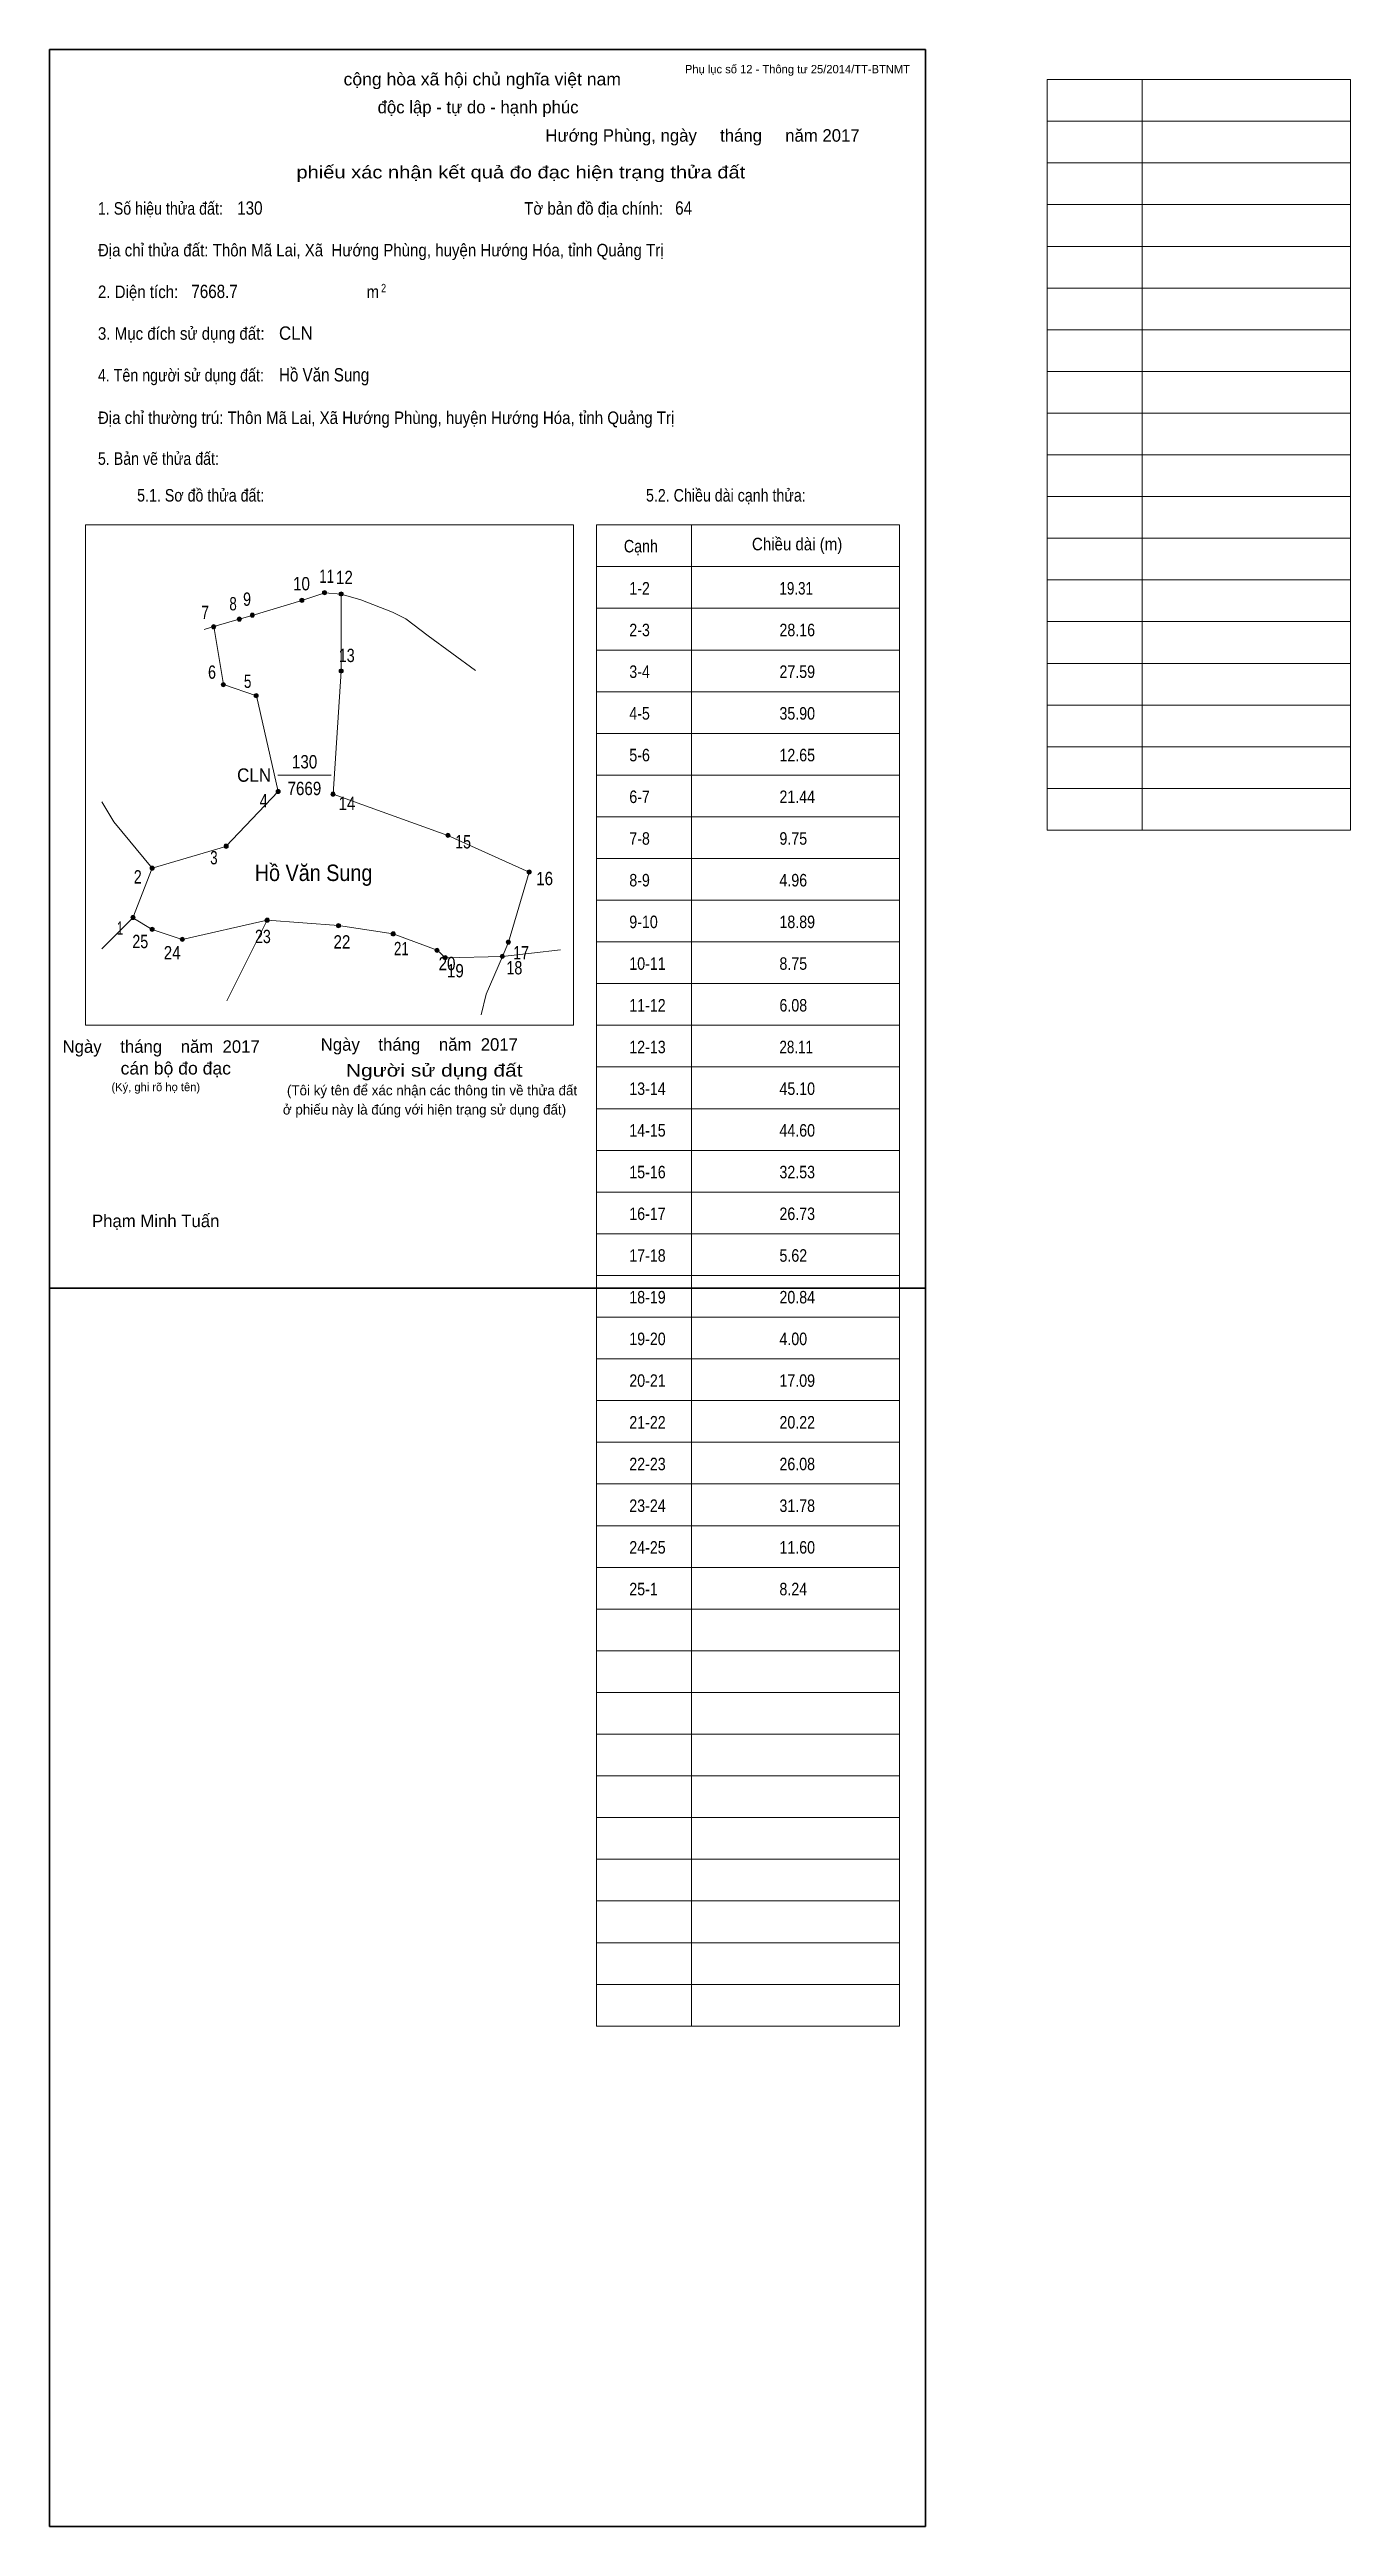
# Model space of a CAD drawing. Header units: centimetres. Extents: x 0 to 31.2, y -29.7 to 29.7.
import ezdxf
from ezdxf.enums import TextEntityAlignment as Align

# ---------------------------------------------------------------- set-up
doc = ezdxf.new("R2010")
doc.units = ezdxf.units.CM
doc.header["$LTSCALE"] = 0.12
for name, color, linetype in [('2', 7, 'Continuous'), ('30', 7, 'Continuous'), ('34', 7, 'Continuous')]:
    doc.layers.add(name, color=color, linetype=linetype)
for name, color, linetype, lineweight in [('32', 7, 'Continuous', 13), ('33', 7, 'Continuous', 13), ('6', 7, 'Continuous', 13), ('63', 7, 'Continuous', 13)]:
    doc.layers.add(name, color=color, linetype=linetype, lineweight=lineweight)

msp = doc.modelspace()

# ---------------------------------------------------------------- hatches: boundary and pattern name
at = {"layer": '32'}
for points in [[(6.6437, 16.6766, 1), (6.5437, 16.6766, 1)], [(7.0417, 16.6431, 1), (6.9417, 16.6431, 1)], [(4.5992, 16.0415, 1), (4.4992, 16.0415, 1)], [(4.9112, 16.1355, 1), (4.8112, 16.1355, 1)], [(6.0992, 16.4927, 1), (5.9992, 16.4927, 1)], [(3.9858, 15.8577, 1), (3.8858, 15.8577, 1)], [(4.2176, 14.4686, 1), (4.1176, 14.4686, 1)], [(7.0417, 14.797, 1), (6.9417, 14.797, 1)], [(5.0057, 14.2059, 1), (4.9057, 14.2059, 1)], [(5.5311, 11.9073, 1), (5.4311, 11.9073, 1)], [(6.8447, 11.8416, 1), (6.7447, 11.8416, 1)], [(9.603, 10.8564, 1), (9.503, 10.8564, 1)], [(2.5101, 10.0683, 1), (2.4101, 10.0683, 1)], [(4.2833, 10.5937, 1), (4.1833, 10.5937, 1)], [(11.5503, 9.977, 1), (11.4503, 9.977, 1)], [(2.0503, 8.8862, 1), (1.9503, 8.8862, 1)], [(2.5094, 8.5998, 1), (2.4094, 8.5998, 1)], [(3.2325, 8.3608, 1), (3.1325, 8.3608, 1)], [(5.2684, 8.8205, 1), (5.1684, 8.8205, 1)], [(6.976, 8.6891, 1), (6.876, 8.6891, 1)], [(8.2895, 8.4921, 1), (8.1895, 8.4921, 1)], [(11.0479, 8.2951, 1), (10.9479, 8.2951, 1)], [(9.3403, 8.0981, 1), (9.2403, 8.0981, 1)], [(9.5367, 7.9234, 1), (9.4367, 7.9234, 1)], [(10.9047, 7.9549, 1), (10.8047, 7.9549, 1)]]:
    msp.add_hatch(color=256, dxfattribs=at).paths.add_polyline_path(points)

# ---------------------------------------------------------------- linework, layer by layer
for centre in [(6.5937, 16.6766), (6.9917, 16.6431), (4.5492, 16.0415), (4.8612, 16.1355), (6.0492, 16.4927), (3.9358, 15.8577), (4.1676, 14.4686), (6.9917, 14.797), (4.9557, 14.2059), (5.4811, 11.9073), (6.7947, 11.8416), (9.553, 10.8564), (2.4601, 10.0683), (4.2333, 10.5937), (11.5003, 9.977), (2.0003, 8.8862), (2.4594, 8.5998), (3.1825, 8.3608), (5.2184, 8.8205), (6.926, 8.6891), (8.2395, 8.4921), (10.9979, 8.2951), (9.2903, 8.0981), (9.4867, 7.9234), (10.8547, 7.9549)]:
    msp.add_circle(centre, 0.05, dxfattribs=at)
at = {"layer": '33'}
msp.add_line((5.47, 12.3), (6.75, 12.3), dxfattribs=at)
at = {"layer": '6'}
for p, q in [((3.71, 15.79), (3.94, 15.86)), ((4.17, 14.47), (3.94, 15.86)), ((2, 8.88), (2.46, 10.07)), ((2, 8.88), (1.25, 8.13)), ((5.22, 8.82), (4.25, 6.89)), ((9.49, 7.92), (10.86, 7.95)), ((12.25, 8.11), (10.86, 7.95))]:
    msp.add_line(p, q, dxfattribs=at)
for points in [[(6.99, 16.64), (6.6, 16.67), (6.05, 16.49), (4.86, 16.13)], [(6.99, 16.64), (6.99, 14.79), (6.8, 11.84), (9.55, 10.85), (11.5, 9.97), (11, 8.29), (10.86, 7.95)], [(10.21, 14.81), (9.08, 15.64), (8.54, 16.05), (8.22, 16.21), (7.46, 16.5), (6.99, 16.64)], [(3.94, 15.86), (4.55, 16.04), (4.86, 16.13)], [(2.46, 10.07), (4.23, 10.59), (5.48, 11.91), (4.96, 14.2), (4.17, 14.47)], [(1.25, 11.66), (1.54, 11.18), (2.46, 10.07)], [(5.22, 8.82), (3.18, 8.36), (2.46, 8.6), (2, 8.88)], [(5.22, 8.82), (6.93, 8.69), (8.24, 8.49), (9.29, 8.1), (9.49, 7.92)], [(10.86, 7.95), (10.47, 7.05), (10.35, 6.55)]]:
    msp.add_lwpolyline(points, dxfattribs=at)
at = {"layer": '63'}
for p, q in [((23.92, 28.98), (31.19, 28.98)), ((23.92, 10.98), (23.92, 28.98)), ((26.2, 10.98), (26.2, 28.98)), ((31.19, 10.98), (31.19, 28.98)), ((23.92, 27.98), (31.19, 27.98)), ((23.92, 26.98), (31.19, 26.98)), ((23.92, 25.98), (31.19, 25.98)), ((23.92, 24.98), (31.19, 24.98)), ((23.92, 23.98), (31.19, 23.98)), ((23.92, 22.98), (31.19, 22.98)), ((23.92, 21.98), (31.19, 21.98)), ((23.92, 20.98), (31.19, 20.98)), ((23.92, 19.98), (31.19, 19.98)), ((23.92, 18.98), (31.19, 18.98)), ((0.86, 18.3), (12.56, 18.3)), ((0.86, 6.3), (0.86, 18.3)), ((12.56, 6.3), (12.56, 18.3)), ((13.11, 18.3), (20.38, 18.3)), ((13.11, 0.3), (13.11, 18.3)), ((15.39, 0.3), (15.39, 18.3)), ((20.38, 0.3), (20.38, 18.3)), ((23.92, 17.98), (31.19, 17.98)), ((13.11, 17.3), (20.38, 17.3)), ((23.92, 16.98), (31.19, 16.98)), ((13.11, 16.3), (20.38, 16.3)), ((23.92, 15.98), (31.19, 15.98)), ((13.11, 15.3), (20.38, 15.3)), ((23.92, 14.98), (31.19, 14.98)), ((13.11, 14.3), (20.38, 14.3)), ((23.92, 13.98), (31.19, 13.98)), ((13.11, 13.3), (20.38, 13.3)), ((23.92, 12.98), (31.19, 12.98)), ((13.11, 12.3), (20.38, 12.3)), ((23.92, 11.98), (31.19, 11.98)), ((13.11, 11.3), (20.38, 11.3)), ((23.92, 10.98), (31.19, 10.98)), ((13.11, 10.3), (20.38, 10.3)), ((13.11, 9.3), (20.38, 9.3)), ((13.11, 8.3), (20.38, 8.3)), ((13.11, 7.3), (20.38, 7.3)), ((0.86, 6.3), (12.56, 6.3)), ((13.11, 6.3), (20.38, 6.3)), ((13.11, 5.3), (20.38, 5.3)), ((13.11, 4.3), (20.38, 4.3)), ((13.11, 3.3), (20.38, 3.3)), ((13.11, 2.3), (20.38, 2.3)), ((13.11, 1.3), (20.38, 1.3)), ((13.11, 0.3), (20.38, 0.3)), ((13.11, 0.3), (20.38, 0.3)), ((13.11, -17.7), (13.11, 0.3)), ((15.39, -17.7), (15.39, 0.3)), ((20.38, -17.7), (20.38, 0.3)), ((13.11, -0.7), (20.38, -0.7)), ((13.11, -1.7), (20.38, -1.7)), ((13.11, -2.7), (20.38, -2.7)), ((13.11, -3.7), (20.38, -3.7)), ((13.11, -4.7), (20.38, -4.7)), ((13.11, -5.7), (20.38, -5.7)), ((13.11, -6.7), (20.38, -6.7)), ((13.11, -7.7), (20.38, -7.7)), ((13.11, -8.7), (20.38, -8.7)), ((13.11, -9.7), (20.38, -9.7)), ((13.11, -10.7), (20.38, -10.7)), ((13.11, -11.7), (20.38, -11.7)), ((13.11, -12.7), (20.38, -12.7)), ((13.11, -13.7), (20.38, -13.7)), ((13.11, -14.7), (20.38, -14.7)), ((13.11, -15.7), (20.38, -15.7)), ((13.11, -16.7), (20.38, -16.7)), ((13.11, -17.7), (20.38, -17.7))]:
    msp.add_line(p, q, dxfattribs=at)
at = {"layer": '63', "lineweight": 35}
for points in [[(0, 0), (0, 29.7), (21, 29.7), (21, 0)], [(0, -29.7), (0, 0), (21, 0), (21, -29.7)]]:
    msp.add_lwpolyline(points, close=True, dxfattribs=at)

# ---------------------------------------------------------------- texts
at = {"layer": '2', "width": 0.9}
msp.add_text('Hồ Văn Sung', height=0.394, dxfattribs=at).set_placement((4.92, 9.76))
at = {"layer": '30'}
for s, width, p in [('1-2', 0.85, (13.9, 16.63)), ('19.31', 0.8, (17.5, 16.63)), ('2-3', 0.85, (13.9, 15.63)), ('28.16', 0.85, (17.5, 15.63)), ('3-4', 0.85, (13.9, 14.63)), ('27.59', 0.85, (17.5, 14.63)), ('4-5', 0.85, (13.9, 13.63)), ('35.90', 0.85, (17.5, 13.63)), ('5-6', 0.85, (13.9, 12.63)), ('12.65', 0.85, (17.5, 12.63)), ('6-7', 0.85, (13.9, 11.63)), ('21.44', 0.85, (17.5, 11.63)), ('7-8', 0.85, (13.9, 10.63)), ('9.75', 0.85, (17.5, 10.63)), ('8-9', 0.85, (13.9, 9.63)), ('4.96', 0.85, (17.5, 9.63)), ('9-10', 0.85, (13.9, 8.63)), ('18.89', 0.85, (17.5, 8.63)), ('10-11', 0.85, (13.9, 7.63)), ('8.75', 0.85, (17.5, 7.63)), ('11-12', 0.85, (13.9, 6.63)), ('6.08', 0.85, (17.5, 6.63)), ('12-13', 0.85, (13.9, 5.63)), ('28.11', 0.8, (17.5, 5.63)), ('13-14', 0.85, (13.9, 4.63)), ('45.10', 0.85, (17.5, 4.63)), ('14-15', 0.85, (13.9, 3.63)), ('44.60', 0.85, (17.5, 3.63)), ('15-16', 0.85, (13.9, 2.63)), ('32.53', 0.85, (17.5, 2.63)), ('16-17', 0.85, (13.9, 1.63)), ('26.73', 0.85, (17.5, 1.63)), ('17-18', 0.85, (13.9, 0.63)), ('5.62', 0.85, (17.5, 0.63)), ('18-19', 0.85, (13.9, -0.37)), ('20.84', 0.85, (17.5, -0.37)), ('19-20', 0.85, (13.9, -1.37)), ('4.00', 0.85, (17.5, -1.37)), ('20-21', 0.85, (13.9, -2.37)), ('17.09', 0.85, (17.5, -2.37)), ('21-22', 0.85, (13.9, -3.37)), ('20.22', 0.85, (17.5, -3.37)), ('22-23', 0.85, (13.9, -4.37)), ('26.08', 0.85, (17.5, -4.37)), ('23-24', 0.85, (13.9, -5.37)), ('31.78', 0.85, (17.5, -5.37)), ('24-25', 0.85, (13.9, -6.37)), ('11.60', 0.85, (17.5, -6.37)), ('25-1', 0.85, (13.9, -7.37)), ('8.24', 0.85, (17.5, -7.37))]:
    msp.add_text(s, height=0.3, dxfattribs=dict(at, width=width)).set_placement(p)
at = {"layer": '32'}
for s, width, p in [('11', 0.75, (6.645, 16.91)), ('9', 0.8, (4.735, 16.36)), ('10', 0.85, (6.04, 16.73)), ('12', 0.85, (7.07, 16.88)), ('7', 0.75, (3.73, 16.04)), ('8', 0.75, (4.4, 16.25)), ('6', 0.8, (3.895, 14.61)), ('13', 0.8, (7.125, 15.01)), ('5', 0.75, (4.75, 14.39)), ('4', 0.8, (5.135, 11.53)), ('14', 0.85, (7.13, 11.46)), ('15', 0.8, (9.915, 10.54)), ('3', 0.75, (3.94, 10.16)), ('2', 0.8, (2.115, 9.7)), ('16', 0.85, (11.87, 9.66)), ('1', 0.65, (1.69, 8.47)), ('25', 0.8, (2.175, 8.15)), ('23', 0.8, (5.115, 8.27)), ('22', 0.85, (7.01, 8.14)), ('24', 0.85, (2.94, 7.88)), ('21', 0.75, (8.435, 7.98)), ('20', 0.85, (9.53, 7.62)), ('19', 0.85, (9.73, 7.45)), ('18', 0.8, (11.145, 7.52)), ('17', 0.8, (11.305, 7.88))]:
    msp.add_text(s, height=0.32, dxfattribs=dict(at, width=width)).set_placement(p, align=Align.CENTER)
at = {"layer": '33', "width": 0.85}
for s, p in [('130', (6.115, 12.46)), ('7669', (6.11, 11.82))]:
    msp.add_text(s, height=0.32, dxfattribs=at).set_placement(p, align=Align.CENTER)
at = {"layer": '33', "width": 0.95}
msp.add_text('CLN', height=0.32, dxfattribs=at).set_placement((5.31, 12.14), align=Align.RIGHT)
at = {"layer": '34'}
for s, width, p in [('130', 0.85, (4.5, 25.74)), ('64', 0.85, (15, 25.74)), ('7668.7', 0.85, (3.4, 23.74)), ('CLN', 0.95, (5.5, 22.74)), ('Hồ Văn Sung', 0.85, (5.5, 21.74))]:
    msp.add_text(s, height=0.32, dxfattribs=dict(at, width=width)).set_placement(p)
at = {"layer": '63', "width": 1.05}
msp.add_text('cộng hòa xã hội chủ nghĩa việt nam', height=0.3, dxfattribs=at).set_placement((10.375, 28.84), align=Align.CENTER)
at = {"layer": '63'}
for s, height, p in [('Phụ lục số 12 - Thông tư 25/2014/TT-BTNMT', 0.2, (20.63, 29.13)), ('Ngày    tháng    năm  2017', 0.3, (5.04, 5.64)), ('Ngày    tháng    năm  2017', 0.3, (11.23, 5.69)), ('(Ký, ghi rõ họ tên)', 0.2, (3.61, 4.72))]:
    msp.add_text(s, height=height, dxfattribs=at).set_placement(p, align=Align.RIGHT)
for s, height, p in [('độc lập - tự do - hạnh phúc', 0.3, (10.275, 28.17)), ('Hướng Phùng, ngày     tháng     năm 2017', 0.3, (15.655, 27.49)), ('(Tôi ký tên để xác nhận các thông tin về thửa đất ', 0.24, (9.215, 4.62)), ('ở phiếu này là đúng với hiện trạng sử dụng đất)', 0.24, (8.99, 4.16)), ('Phạm Minh Tuấn', 0.3, (2.545, 1.46))]:
    msp.add_text(s, height=height, dxfattribs=at).set_placement(p, align=Align.CENTER)
for s, width, p in [('phiếu xác nhận kết quả đo đạc hiện trạng thửa đất', 1.2, (16.68, 26.61)), ('cán bộ đo đạc', 1.05, (4.35, 5.12)), ('Người sử dụng đất', 1.25, (11.34, 5.07))]:
    msp.add_text(s, height=0.3, dxfattribs=dict(at, width=width)).set_placement(p, align=Align.RIGHT)
for s, height, width, p in [('1. Số hiệu thửa đất:', 0.3, 0.85, (1.16, 25.74)), ('Tờ bản đồ địa chính:', 0.3, 0.9, (11.38, 25.74)), ('Địa chỉ thửa đất: Thôn Mã Lai, Xã  Hướng Phùng, huyện Hướng Hóa, tỉnh Quảng Trị', 0.3, 0.9, (1.16, 24.74)), ('2. Diện tích:', 0.3, 0.9, (1.16, 23.74)), ('m', 0.3, 0.9, (7.6, 23.74)), ('2', 0.2, 0.8, (7.95, 23.88)), ('3. Mục đích sử dụng đất:', 0.3, 0.9, (1.16, 22.74)), ('4. Tên người sử dụng đất:', 0.3, 0.85, (1.16, 21.74)), ('Địa chỉ thường trú: Thôn Mã Lai, Xã Hướng Phùng, huyện Hướng Hóa, tỉnh Quảng Trị', 0.3, 0.9, (1.16, 20.72)), ('5. Bản vẽ thửa đất:', 0.3, 0.85, (1.16, 19.74)), ('5.1. Sơ đồ thửa đất:', 0.3, 0.85, (2.1, 18.86)), ('5.2. Chiều dài cạnh thửa:', 0.3, 0.85, (14.3, 18.86)), ('Cạnh', 0.3, 0.85, (13.77, 17.64)), ('Chiều dài (m)', 0.3, 0.9, (16.84, 17.69))]:
    msp.add_text(s, height=height, dxfattribs=dict(at, width=width)).set_placement(p)

doc.saveas('drawing.dxf')
